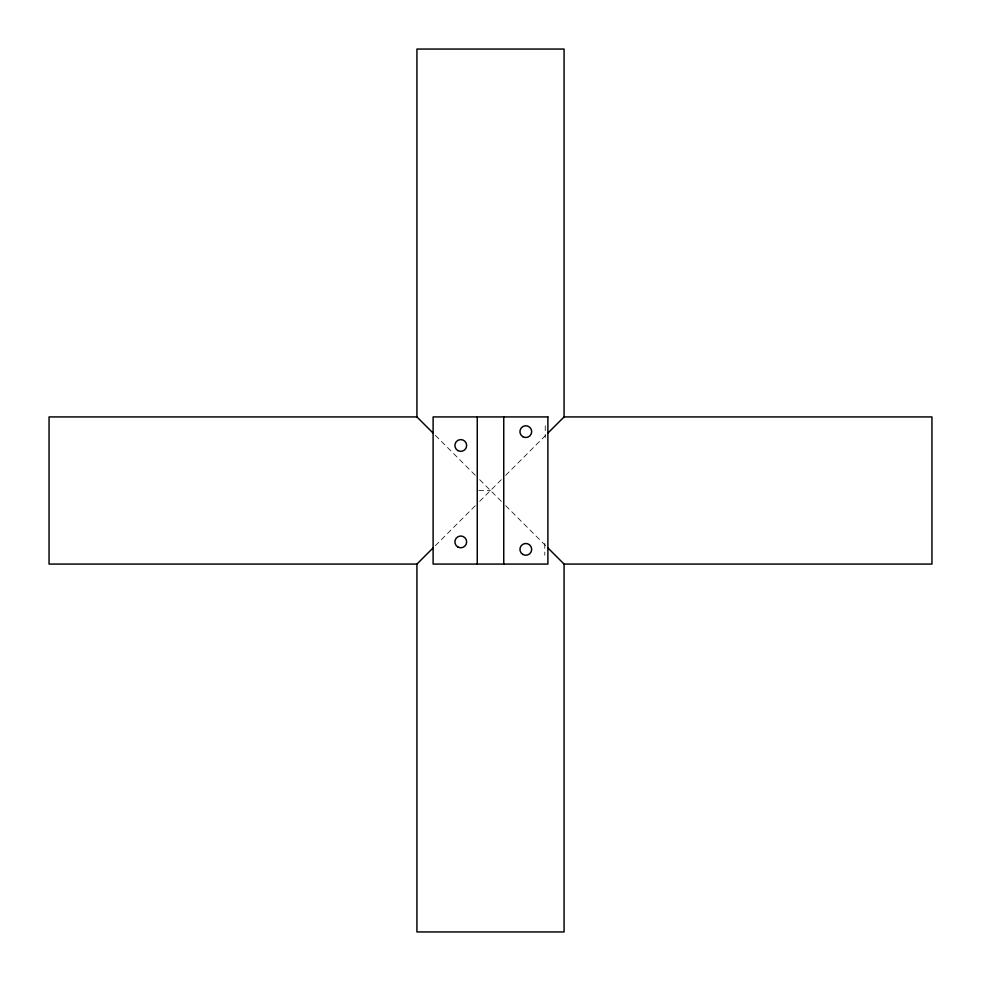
<?xml version="1.0" encoding="UTF-8"?>
<svg xmlns="http://www.w3.org/2000/svg" width="981" height="981" viewBox="0 0 981 981"><rect width="100%" height="100%" fill="white"/><g stroke="black" fill="none" stroke-linecap="round" stroke-linejoin="round"><path stroke-width="0.74" stroke-dasharray="4.91 3.68" d="M435.319 545.681L475.356 505.644M479.684 501.316L501.316 479.684M505.644 475.356L545.681 435.319M478.728 490.5L490.5 490.5M435.319 435.319L475.356 475.356M479.684 479.684L501.316 501.316M505.644 505.644L545.681 545.681M545.24 425.754L545.24 437.526M544.798 543.474L544.798 555.246"/><path stroke-width="1.47" d="M547.889 547.889L564.075 564.075L564.075 931.95L416.925 931.95L416.925 564.075L433.112 547.889M547.889 433.112L564.075 416.925L564.075 49.05L416.925 49.05L416.925 416.925L433.112 433.112M416.925 416.925L49.05 416.925L49.05 564.075L416.925 564.075M564.075 416.925L931.95 416.925L931.95 564.075L564.075 564.075M503.744 416.925L503.744 564.075M477.257 416.925L477.257 564.075M547.889 416.925L433.112 416.925L433.112 564.075L547.889 564.075L547.889 416.925M522.873 554.461A5.886 5.886 0 0 0 531.702 549.36A5.886 5.886 0 0 0 522.873 544.259A5.886 5.886 0 0 0 522.873 554.461M522.873 436.741A5.886 5.886 0 0 0 531.702 431.64A5.886 5.886 0 0 0 522.873 426.539A5.886 5.886 0 0 0 522.873 436.741M457.833 546.993A5.886 5.886 0 0 0 466.662 541.892A5.886 5.886 0 0 0 457.833 536.791A5.886 5.886 0 0 0 457.833 546.993M457.833 450.573A5.886 5.886 0 0 0 466.662 445.472A5.886 5.886 0 0 0 457.833 440.371A5.886 5.886 0 0 0 457.833 450.573"/></g></svg>
